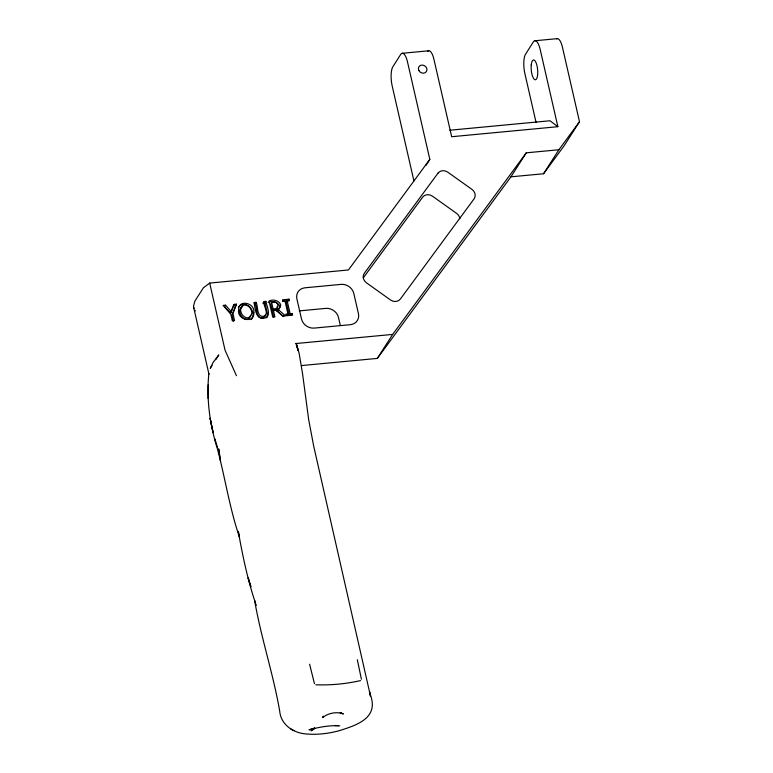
<?xml version="1.0" encoding="UTF-8"?>
<svg xmlns="http://www.w3.org/2000/svg" width="773" height="773" viewBox="0 0 773 773"><rect width="100%" height="100%" fill="white"/><g stroke="black" fill="none" stroke-linecap="round" stroke-linejoin="round"><path stroke-width="1.16" d="M239.408 537.013C229.629 508.305 225.185 478.149 217.426 448.939C209.821 424.532 206.217 398.955 208.874 373.436M208.14 398.53L208.237 384.732M265.294 314.92C265.506 317.123 263.1 318.205 261.226 317.935C255.283 316.669 257.438 307.789 255.167 303.799L256.124 302.301L253.921 302.504C255.351 307.722 255.225 319.307 263.632 318.234C272.376 317.568 266.637 305.876 265.893 301.373L263.69 301.586C263.197 305.412 270.135 315.075 263.216 316.428C256.298 316.669 258.259 306.214 256.124 302.301M369.842 691.903L370.509 696.173L313.712 446.224L308.659 419.546L302.61 374.064L299.054 352.875L296.407 345.444L296.523 344.101L295.499 343.579L392.665 334.409L526.278 152.822L558.889 149.749L579.499 121.728L562.473 47.356A14.774 4.735 84.6 0 0 556.657 38.824M323.23 716.9L323.307 716.146L322.708 717.566C328.11 713.044 336.719 711.382 343.396 713.943L340.197 712.484L341.927 713.692M250.587 315.22C247.718 326.737 233.591 311.036 242.674 306.61M313.848 729.123L314.447 727.441M230.46 313.326L231.417 311.828L225.542 305.19L224.576 306.688L230.46 313.326L232.799 306.939M231.417 311.828L234.142 304.378L236.48 304.156L232.924 313.577L234.538 320.65L232.344 320.853L230.769 314.012L223.088 305.422L225.542 305.19M236.48 304.156L231.968 315.084L233.349 321.133M266.753 317.848L267.487 314.389L264.936 302.871L265.893 301.373M234.142 304.378L233.185 305.876L235.523 305.654M212.082 365.436L210.246 368.306L213.135 362.373L218.798 354.923L215.744 359.706M272.096 310.215L273.053 308.717C280.995 310.504 278.444 299.016 271.671 302.687L270.714 304.195L272.096 310.215C274.454 310.388 278.251 309.519 277.178 306.311M283.739 316.621L277.082 310.939L278.048 309.442L285.527 315.828L282.667 316.099L275.971 310.253L273.458 310.485L272.502 311.983L273.71 317.278M286.976 315.442L287.933 313.935L285.024 301.238L282.908 301.431L282.541 299.808L288.967 299.199L289.334 300.823L287.227 301.026L286.271 302.523L289.179 315.229L291.286 315.036L292.242 313.529L290.136 313.732L289.179 315.229M288.967 299.199L288.01 300.697L282.647 301.199M425.991 165.374L429.827 159.373L407.516 61.985A14.774 4.735 84.6 0 0 400.607 54.554L392.462 67.435A14.774 4.735 84.6 0 0 392.191 85.987L413.951 181.037M301.644 365.561L377.33 358.411L392.665 334.409M377.33 358.411L510.943 176.824L526.278 152.822M510.943 176.824L543.554 173.751L558.889 149.749M579.499 121.728L564.174 145.73L543.554 173.751M429.827 159.373L348.43 269.97L209.686 283.073L203.415 287.769L194.864 301.141L193.501 306.282L193.917 308.504M363.271 277.874L422.676 197.154A7.382 6.474 32.6 0 1 432.522 196.226L456.572 213.358A7.382 6.474 32.6 0 1 459.838 218.798M238.519 307.248C245.601 298.571 257.834 312.176 251.119 319.597M313.761 728.717L310.997 730.862L314.775 728.234L309.026 729.78C318.998 727.248 329.414 725.084 339.724 725.876M278.048 309.442C285.681 303.963 274.676 297.634 269.052 301.074L272.705 317.046L274.908 316.833L273.458 310.485M277.082 310.939C284.725 305.461 273.719 299.132 268.096 302.581M360.576 680.569C346.082 683.931 330.728 685.322 315.848 684.791M402.308 53.279L428.773 50.786M534.974 40.756L557.265 38.65M449.77 130.231L550.009 120.762L557.874 126.695L451.674 136.724L433.982 59.492A14.774 4.735 84.6 0 0 427.604 51.385M262.733 303.084L264.936 302.871M299.296 310.891L325.733 308.388A11.073 9.701 32.6 0 1 338.487 317.481L340.284 325.317M287.933 313.935L285.817 314.138L286.194 315.771L292.619 315.162L292.242 313.529M335.926 725.557L335.192 725.538L338.371 725.634M255.322 602.621L254.675 600.766C261.129 637.957 273.236 673.843 279.691 711.015C280.763 724.504 293.093 732.891 305.76 733.925C317.085 734.988 328.631 733.616 339.579 730.591C357.194 725.026 379.301 717.837 370.228 694.415M290.687 728.871L294.011 730.688M194.902 310.292L195.356 310.872M296.552 345.173L298.33 350.604L296.523 344.101M236.441 375.717L225.069 350.237L209.686 283.073M296.581 345.087L296.803 345.647M256.278 605.404C247.959 581.412 242.712 556.309 238.287 531.331L239.176 535.873M314.447 683.651L309.615 664.22M215.628 441.528L214.768 438.89L217.522 447.441M250.839 586.707L248.181 577.924L250.839 586.668M557.874 126.695L540.182 49.462A14.774 4.735 84.6 0 0 533.273 42.032L525.128 54.912A14.774 4.735 84.6 0 0 524.857 73.464L536.104 122.607M287.227 301.026L290.136 313.732M357.319 659.717L361.406 679.216M271.671 302.687L273.053 308.717M193.598 307.152L208.981 374.306M219.986 457.664L218.633 448.823L220.547 461.433M253.834 312.563C254.675 323.887 237.108 320.157 238.596 310.186C237.784 298.909 255.283 302.63 253.834 312.563M241.07 307.876C238.538 313.973 247.891 322.428 251.37 314.872C253.892 308.785 244.539 300.339 241.07 307.876M438.011 173.152L364.296 273.323A7.382 6.474 32.6 0 0 366.47 282.821L390.52 299.963A7.382 6.474 32.6 0 0 400.366 299.025L474.081 198.854A7.382 6.474 32.6 0 0 471.907 189.356L447.857 172.224A7.382 6.474 32.6 0 0 438.011 173.152M341.067 284.387L305.016 287.798A11.073 9.701 32.6 0 0 296.88 298.851L301.499 319.007A11.073 9.701 32.6 0 0 314.244 328.09L350.295 324.689A11.073 9.701 32.6 0 0 358.43 313.625L353.821 293.479A11.073 9.701 32.6 0 0 341.067 284.387M212.246 428.368L210.072 418.212L213.155 432.716L212.246 428.368M531.235 64.99A9.972 3.198 84.6 0 0 535.322 79.783A9.972 3.198 84.6 0 0 536.771 64.787A9.972 3.198 84.6 0 0 531.235 64.99M418.879 70.556A4.435 3.884 32.6 0 0 426.281 71.705A4.435 3.884 32.6 0 0 422.86 65.135A4.435 3.884 32.6 0 0 418.879 70.556"/></g></svg>
